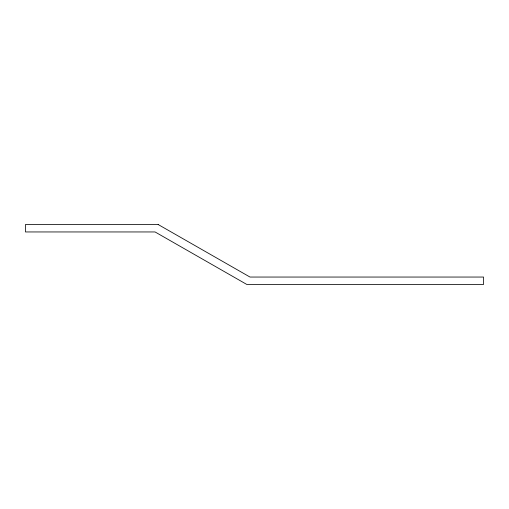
<?xml version="1.0" encoding="UTF-8"?>
<svg xmlns="http://www.w3.org/2000/svg" width="509" height="509" viewBox="0 0 509 509"><rect width="100%" height="100%" fill="white"/><g stroke="black" fill="none" stroke-linecap="round" stroke-linejoin="round"><path stroke-width="0.76" d="M158.178 224.526L25.45 224.526L25.45 231.951L155.054 231.951L246.84 284.474L483.55 284.474L483.55 277.049L249.989 277.049L158.178 224.526"/></g></svg>
